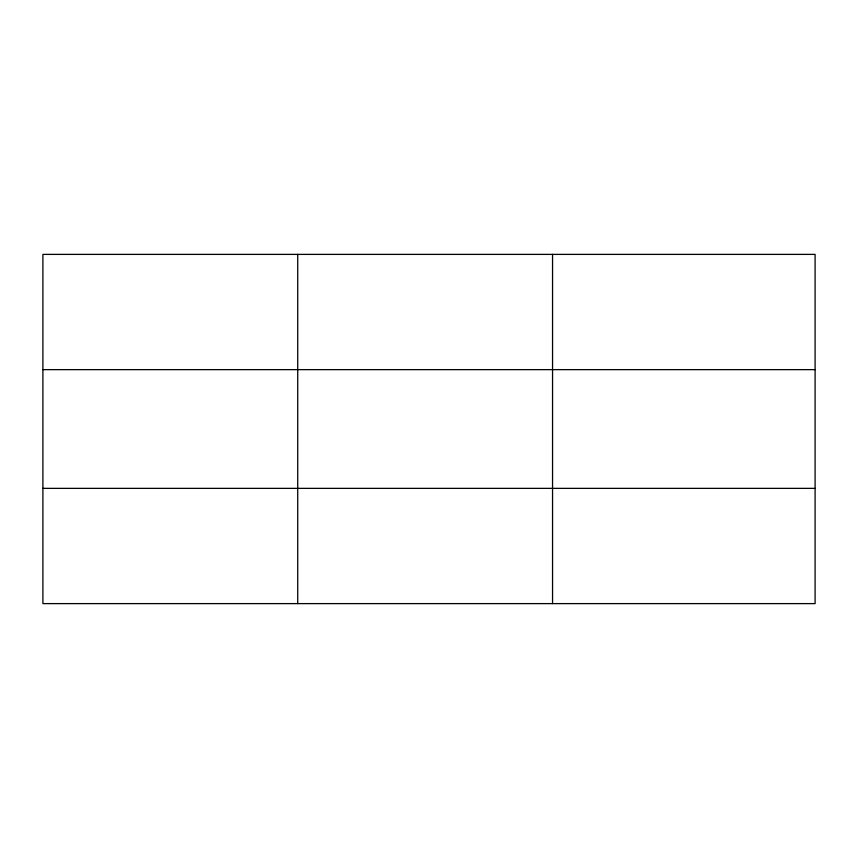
<?xml version="1.0" encoding="UTF-8"?>
<svg xmlns="http://www.w3.org/2000/svg" width="858" height="858" viewBox="0 0 858 858"><rect width="100%" height="100%" fill="white"/><g stroke="black" fill="none" stroke-linecap="round" stroke-linejoin="round"><path stroke-width="1.29" d="M297.726 603.614L297.726 254.386M552.552 603.614L552.552 254.386M815.1 488.363L815.1 603.614L42.9 603.614L42.9 254.386L815.1 254.386L815.1 488.363L42.9 488.363M42.9 369.637L815.1 369.637"/></g></svg>
